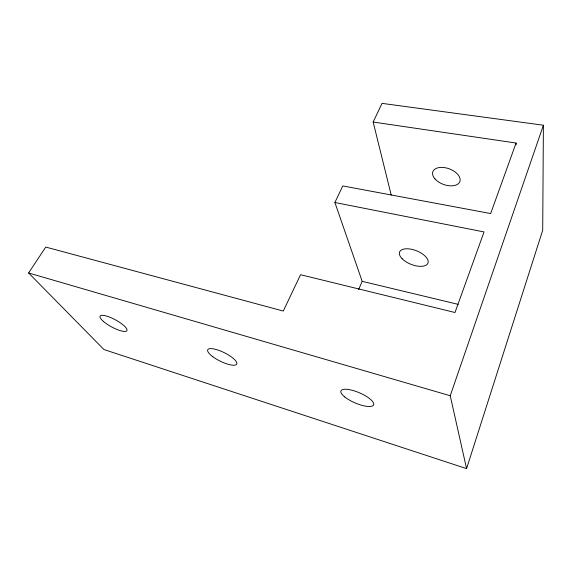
<?xml version="1.0" encoding="UTF-8"?>
<svg xmlns="http://www.w3.org/2000/svg" width="572" height="572" viewBox="0 0 572 572"><rect width="100%" height="100%" fill="white"/><g stroke="black" fill="none" stroke-linecap="round" stroke-linejoin="round"><path stroke-width="0.86" d="M543.4 125.218L542.706 230.216L466.573 468.632L103.947 349.549L28.6 272.958L45.753 247.068L283.283 311.046L300.557 274.71L454.997 312.512L484.034 231.939L334.899 202.502L342.778 185.929L490.662 213.549L516.073 143.029L373.158 122.043L382.039 103.368L543.4 125.218L450.228 395.745L466.573 468.632M358.637 289.539L362.176 281.331L334.899 202.502M362.176 281.331L458.172 304.361M28.6 272.958L450.228 395.745M373.158 122.043L391.219 195.081M516.073 143.029L516.137 144.809M402.18 258.801A15.237 7.322 21.4 0 0 426.998 264.493A15.237 7.322 21.4 0 0 412.076 249.399A15.237 7.322 21.4 0 0 402.18 258.801M344.694 396.918A17.768 5.513 23.2 0 0 372.765 405.784A17.768 5.513 23.2 0 0 354.333 390.898A17.768 5.513 23.2 0 0 344.694 396.918M434.985 178.907A14.386 8.323 20 0 0 458.823 183.233A14.386 8.323 20 0 0 445.223 167.725A14.386 8.323 20 0 0 434.985 178.907M212.784 356.699A16.173 4.705 26.3 0 0 236.651 364.242A16.173 4.705 26.3 0 0 217.26 349.828A16.173 4.705 26.3 0 0 212.784 356.699M103.568 321.564A15.258 4.033 28.4 0 0 126.455 331.095A15.258 4.033 28.4 0 0 110.475 317.46A15.258 4.033 28.4 0 0 103.568 321.564"/></g></svg>
